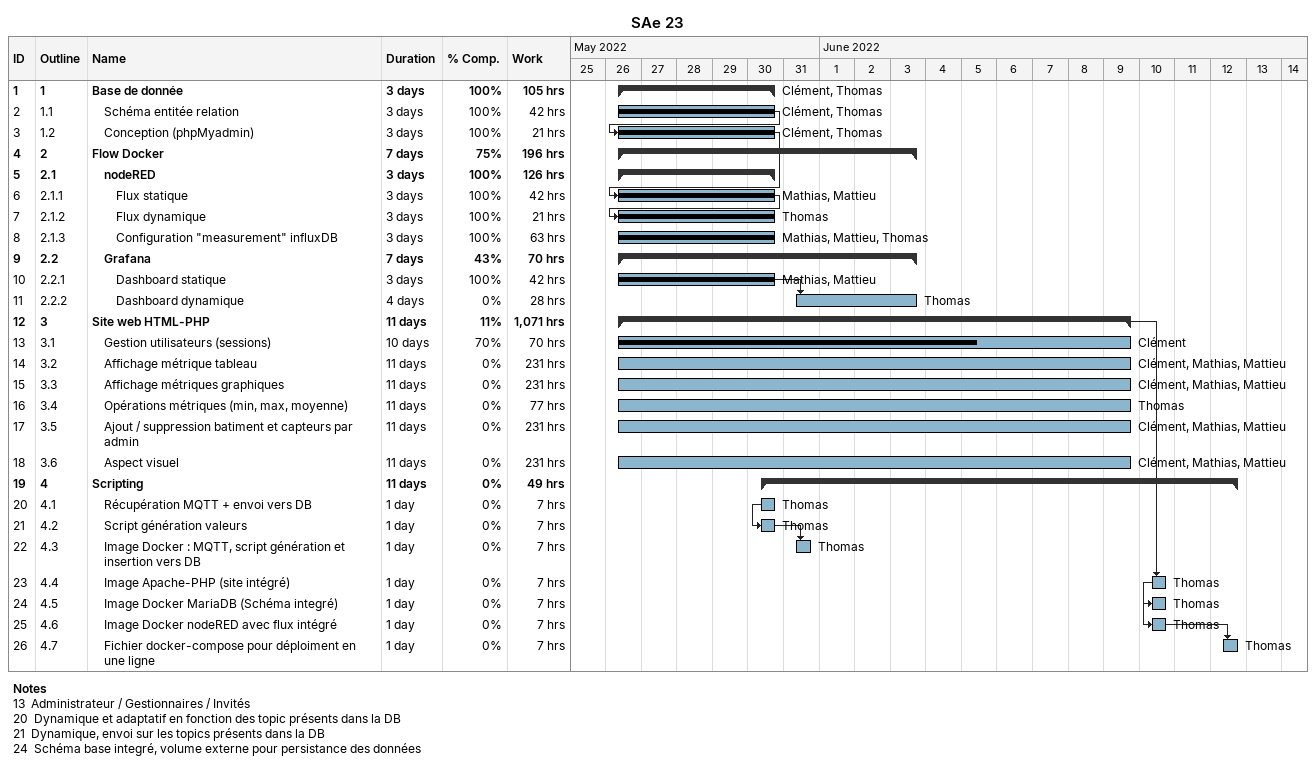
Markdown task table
SAe 23

| ID | WBS | Task | Duration | Start | Finish | Predecessors | Resources | % complete | Work (h) |
|---|---|---|---|---|---|---|---|---|---|
| 1 | 1 | **Base de donnée** | 3d | 2022-05-26 | 2022-05-30 |  | Clément, Thomas | 100 | 105 |
| 2 | 1.1 | Schéma entitée relation | 3d | 2022-05-26 | 2022-05-30 |  | Clément, Thomas | 100 | 42 |
| 3 | 1.2 | Conception (phpMyadmin) | 3d | 2022-05-26 | 2022-05-30 | 2 | Clément, Thomas | 100 | 21 |
| 4 | 2 | **Flow Docker** | 7d | 2022-05-26 | 2022-06-03 |  |  | 75 | 196 |
| 5 | 2.1 | **nodeRED** | 3d | 2022-05-26 | 2022-05-30 |  |  | 100 | 126 |
| 6 | 2.1.1 | Flux statique | 3d | 2022-05-26 | 2022-05-30 | 3 | Mathias, Mattieu | 100 | 42 |
| 7 | 2.1.2 | Flux dynamique | 3d | 2022-05-26 | 2022-05-30 | 6 | Thomas | 100 | 21 |
| 8 | 2.1.3 | Configuration "measurement" influxDB | 3d | 2022-05-26 | 2022-05-30 |  | Mathias, Mattieu, Thomas | 100 | 63 |
| 9 | 2.2 | **Grafana** | 7d | 2022-05-26 | 2022-06-03 |  |  | 43 | 70 |
| 10 | 2.2.1 | Dashboard statique | 3d | 2022-05-26 | 2022-05-30 |  | Mathias, Mattieu | 100 | 42 |
| 11 | 2.2.2 | Dashboard dynamique | 4d | 2022-05-31 | 2022-06-03 | 10 | Thomas | 0 | 28 |
| 12 | 3 | **Site web HTML-PHP** | 11d | 2022-05-26 | 2022-06-09 |  |  | 11 | 1071 |
| 13 | 3.1 | Gestion utilisateurs (sessions) | 10d | 2022-05-26 | 2022-06-09 |  | Clément | 70 | 70 |
| 14 | 3.2 | Affichage métrique tableau | 11d | 2022-05-26 | 2022-06-09 |  | Clément, Mathias, Mattieu | 0 | 231 |
| 15 | 3.3 | Affichage métriques graphiques | 11d | 2022-05-26 | 2022-06-09 |  | Clément, Mathias, Mattieu | 0 | 231 |
| 16 | 3.4 | Opérations métriques (min, max, moyenne) | 11d | 2022-05-26 | 2022-06-09 |  | Thomas | 0 | 77 |
| 17 | 3.5 | Ajout / suppression batiment et capteurs par admin | 11d | 2022-05-26 | 2022-06-09 |  | Clément, Mathias, Mattieu | 0 | 231 |
| 18 | 3.6 | Aspect visuel | 11d | 2022-05-26 | 2022-06-09 |  | Clément, Mathias, Mattieu | 0 | 231 |
| 19 | 4 | **Scripting** | 11d | 2022-05-30 | 2022-06-12 |  |  | 0 | 49 |
| 20 | 4.1 | Récupération MQTT + envoi vers DB | 1d | 2022-05-30 | 2022-05-30 |  | Thomas | 0 | 7 |
| 21 | 4.2 | Script génération valeurs | 1d | 2022-05-30 | 2022-05-30 | 20SS | Thomas | 0 | 7 |
| 22 | 4.3 | Image Docker : MQTT, script génération et insertion vers DB | 1d | 2022-05-31 | 2022-05-31 | 21 | Thomas | 0 | 7 |
| 23 | 4.4 | Image Apache-PHP (site intégré) | 1d | 2022-06-10 | 2022-06-10 | 12 | Thomas | 0 | 7 |
| 24 | 4.5 | Image Docker MariaDB (Schéma integré) | 1d | 2022-06-10 | 2022-06-10 | 23SS | Thomas | 0 | 7 |
| 25 | 4.6 | Image Docker nodeRED avec flux intégré | 1d | 2022-06-10 | 2022-06-10 | 23SS | Thomas | 0 | 7 |
| 26 | 4.7 | Fichier docker-compose pour déploiment en une ligne | 1d | 2022-06-12 | 2022-06-12 | 25 | Thomas | 0 | 7 |

Notes
- 13: Administrateur / Gestionnaires / Invités
- 20: Dynamique et adaptatif en fonction des topic présents dans la DB
- 21: Dynamique, envoi sur les topics présents dans la DB
- 24: Schéma base integré, volume externe pour persistance des données
